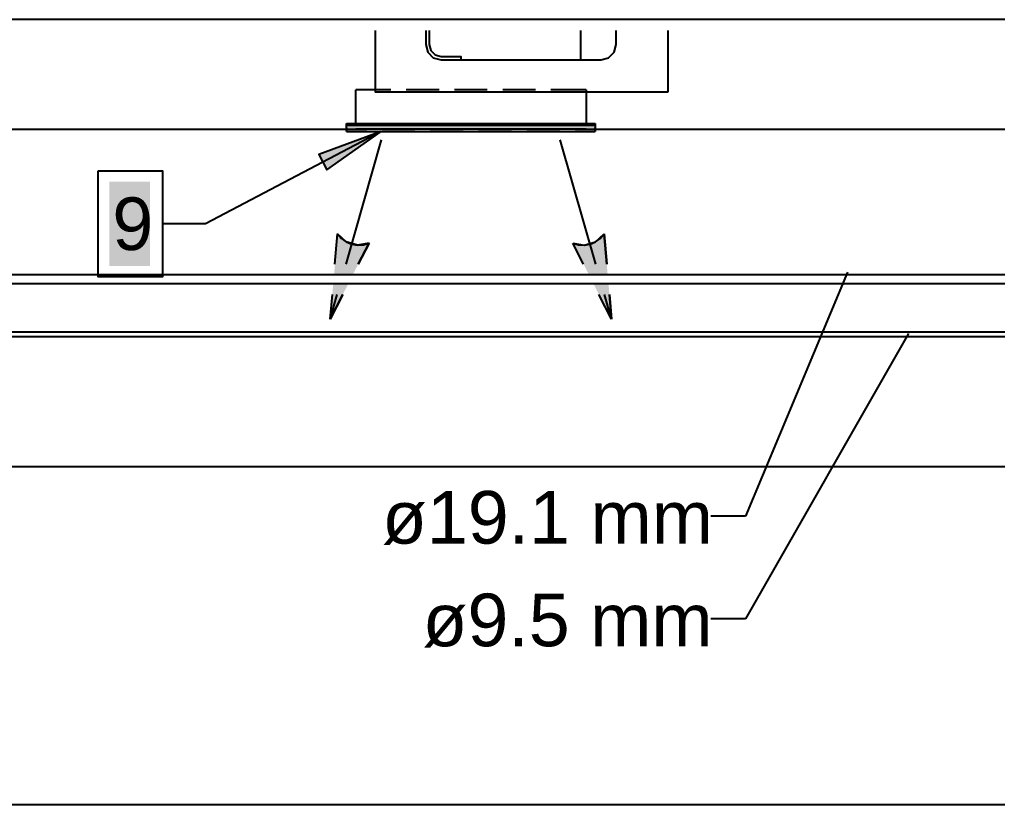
# Model space of a CAD drawing. Extents: x 25325 to 182345, y 3956 to 147305.
# Drawn here: x 91182.461 to 91184.216, y 73651.821 to 73653.229 of the extents above; entities that cross this region are included whole.
import ezdxf

# ---------------------------------------------------------------- set-up
doc = ezdxf.new("R2010")
doc.units = 0
doc.header["$MEASUREMENT"] = 0
doc.layers.add('CAT6A CEILING PORTS', color=5, linetype='CONTINUOUS')
doc.layers.add('CAT6A UNDERGROUND PORTS ROUTING', color=1, linetype='CONTINUOUS')
doc.styles.add('PDF Arial', font='arial.ttf')

# ---------------------------------------------------------------- blocks, each defined once
blk = doc.blocks.new('Sheet-Климатична и вентилационна система офис помещение етаж 4_1')
at = {"layer": 'CAT6A UNDERGROUND PORTS ROUTING', "transparency": 33554687}
for color, points in [(256, [(15.4976, 15.7441), (15.4976, 15.7477), (15.0512, 15.7477), (15.0512, 15.7441), (15.2402, 15.7441)]), (256, [(15.4976, 15.7332), (15.4976, 15.7441), (15.0512, 15.7441), (15.0512, 15.7332), (15.2402, 15.7332)]), (7, [(15.1133, 15.7334), (15.0015, 15.6922), (15.016, 15.6647)])]:
    blk.add_hatch(color=color, dxfattribs=at).paths.add_polyline_path(points)
at = {"layer": 'CAT6A UNDERGROUND PORTS ROUTING', "true_color": 0xffffff, "transparency": 33554687}
blk.add_hatch(color=7, dxfattribs=at).paths.add_polyline_path([(14.6254, 15.6432), (14.6983, 15.6432), (14.6983, 15.4921), (14.6254, 15.4921)])
at = {"layer": 'CAT6A UNDERGROUND PORTS ROUTING', "transparency": 33554687}
h = blk.add_hatch(color=256, dxfattribs=at)
h.paths.add_polyline_path([(15.0219, 15.3964), (15.0547, 15.4608), (15.0275, 15.4608), (15.025, 15.4326)])
h.paths.add_polyline_path([(15.0623, 15.4759), (15.0916, 15.5332), (15.0815, 15.5301), (15.0709, 15.5293), (15.0605, 15.5311), (15.0507, 15.5351), (15.0422, 15.5414), (15.0353, 15.5494), (15.0288, 15.4759), (15.0589, 15.4759)])
h = blk.add_hatch(color=256, dxfattribs=at)
h.paths.add_polyline_path([(15.5269, 15.3964), (15.5213, 15.4608), (15.4941, 15.4608), (15.5084, 15.4326)])
h.paths.add_polyline_path([(15.5199, 15.4759), (15.5135, 15.5494), (15.5066, 15.5414), (15.498, 15.5351), (15.4883, 15.5311), (15.4778, 15.5293), (15.4673, 15.5301), (15.4572, 15.5332), (15.4864, 15.4759), (15.5158, 15.4759)])
for points in [[(20.5831, 15.934), (12.5055, 15.934)], [(13.5494, 15.7371), (15.0512, 15.7371)], [(15.0512, 15.7371), (15.0874, 15.7371)], [(15.1149, 15.7371), (15.174, 15.7371)], [(15.2015, 15.7371), (15.2606, 15.7371)], [(15.2882, 15.7371), (15.3472, 15.7371)], [(15.3748, 15.7371), (15.4338, 15.7371)], [(15.4614, 15.7371), (15.4976, 15.7371)], [(15.4976, 15.7371), (16.2377, 15.7371)]]:
    blk.add_lwpolyline(points, dxfattribs=at)
at = {"layer": 'CAT6A UNDERGROUND PORTS ROUTING', "color": 253, "true_color": 0x9c9c9c, "transparency": 33554687}
for points in [[(15.1027, 15.9143), (15.1027, 15.8046), (15.6287, 15.8046)], [(15.1933, 15.9143), (15.1933, 15.889)], [(15.1996, 15.9143), (15.1996, 15.889)], [(15.472, 15.8615), (15.472, 15.9143)], [(15.535, 15.889), (15.535, 15.9143)], [(15.6287, 15.8046), (15.6287, 15.9143)], [(15.1933, 15.889), (15.197, 15.8753), (15.207, 15.8652), (15.2208, 15.8615)], [(15.1996, 15.889), (15.2024, 15.8784), (15.2102, 15.8706), (15.2208, 15.8678)], [(15.5074, 15.8615), (15.5212, 15.8652), (15.5313, 15.8753), (15.535, 15.889)], [(15.2208, 15.8678), (15.2563, 15.8678), (15.2563, 15.8615)], [(15.2208, 15.8615), (15.5074, 15.8615)]]:
    blk.add_lwpolyline(points, dxfattribs=at)
at = {"layer": 'CAT6A UNDERGROUND PORTS ROUTING', "color": 7, "transparency": 33554687}
for points in [[(15.0677, 15.7477), (15.0677, 15.808)], [(15.1307, 15.808), (15.0677, 15.808)], [(15.2173, 15.808), (15.1582, 15.808)], [(15.3039, 15.808), (15.2449, 15.808)], [(15.3905, 15.808), (15.3315, 15.808)], [(15.4811, 15.808), (15.4181, 15.808)], [(15.4811, 15.808), (15.4811, 15.7477)], [(15.0512, 15.7441), (15.0512, 15.7477)], [(15.0512, 15.7477), (15.0512, 15.743)], [(15.0512, 15.7477), (15.4976, 15.7477)], [(15.0512, 15.7332), (15.0512, 15.736), (15.0512, 15.7441)], [(15.4976, 15.7441), (15.0512, 15.7441)], [(15.4976, 15.743), (15.4976, 15.7477)], [(15.4976, 15.7477), (15.4976, 15.7441)], [(15.4976, 15.7441), (15.4976, 15.736), (15.4976, 15.7332)], [(15.1133, 15.7334), (14.7981, 15.5676)], [(15.1133, 15.7334), (15.0015, 15.6922), (15.016, 15.6647), (15.1133, 15.7334)], [(15.0512, 15.7398), (15.0512, 15.7371)], [(15.0512, 15.7371), (15.0512, 15.736), (15.0512, 15.7332)], [(15.0512, 15.7332), (15.4976, 15.7332)], [(15.4811, 15.7375), (15.0677, 15.7375)], [(15.4976, 15.7371), (15.4976, 15.7398)], [(15.4976, 15.7332), (15.4976, 15.736), (15.4976, 15.7371)], [(15.0503, 15.4955), (15.1141, 15.7181)], [(15.4985, 15.4955), (15.4346, 15.7181)], [(14.6057, 15.6628), (14.7207, 15.6628), (14.7207, 15.4723), (14.6057, 15.4723), (14.6057, 15.6628)], [(14.7981, 15.5676), (14.7207, 15.5676)], [(15.0305, 15.4955), (15.0353, 15.5494)], [(15.0305, 15.4955), (15.0353, 15.5494)], [(15.0353, 15.5494), (15.0422, 15.5414), (15.0507, 15.5351), (15.0605, 15.5311), (15.0709, 15.5293), (15.0815, 15.5301), (15.0916, 15.5332)], [(15.0916, 15.5332), (15.0709, 15.5293), (15.0507, 15.5351), (15.0353, 15.5494)], [(15.4572, 15.5332), (15.4673, 15.5301), (15.4778, 15.5293), (15.4883, 15.5311), (15.498, 15.5351), (15.5066, 15.5414), (15.5135, 15.5494)], [(15.4572, 15.5332), (15.4778, 15.5293), (15.498, 15.5351), (15.5135, 15.5494)], [(15.5135, 15.5494), (15.5182, 15.4955)], [(15.5182, 15.4955), (15.5135, 15.5494)], [(15.0916, 15.5332), (15.0724, 15.4955)], [(15.0724, 15.4955), (15.0916, 15.5332)], [(15.4764, 15.4955), (15.4572, 15.5332)], [(15.4764, 15.4955), (15.4572, 15.5332)], [(15.9502, 15.4807), (15.7674, 15.0433)], [(15.0447, 15.4411), (15.0219, 15.3964)], [(15.0219, 15.3964), (15.0258, 15.4411)], [(15.0219, 15.3964), (15.0347, 15.4411)], [(15.0219, 15.3964), (15.0447, 15.4411)], [(15.0219, 15.3964), (15.0258, 15.4411)], [(15.5269, 15.3964), (15.5041, 15.4411)], [(15.5269, 15.3964), (15.5041, 15.4411)], [(15.5269, 15.3964), (15.5141, 15.4411)], [(15.523, 15.4411), (15.5269, 15.3964)], [(15.5269, 15.3964), (15.523, 15.4411)], [(16.0599, 15.371), (15.7674, 14.8592)], [(15.7674, 15.0433), (15.7053, 15.0433)], [(15.7674, 14.8592), (15.7053, 14.8592)]]:
    blk.add_lwpolyline(points, dxfattribs=at)
at = {"layer": 'CAT6A UNDERGROUND PORTS ROUTING', "color": 6, "transparency": 33554687}
for points in [[(16.5927, 15.4759), (14.3216, 15.4759)], [(14.3216, 15.4608), (16.5927, 15.4608)], [(16.4694, 15.3731), (14.255, 15.3731)], [(14.255, 15.3656), (16.4694, 15.3656)]]:
    blk.add_lwpolyline(points, dxfattribs=at)
at = {"layer": 'CAT6A UNDERGROUND PORTS ROUTING', "color": 7, "char_height": 0.094445, "attachment_point": 7, "style": 'PDF Arial'}
for s, insert in [('\\W1.000870;9', (14.6309, 15.5192)), ('\\W1.000633;ø19.1 mm', (15.1148, 14.9914)), ('\\W1.000588;ø9.5 mm', (15.1876, 14.8073))]:
    blk.add_mtext(s, dxfattribs=dict(at, insert=insert))

msp = doc.modelspace()

# ---------------------------------------------------------------- linework, layer by layer
at = {"layer": 'CAT6A CEILING PORTS'}
msp.add_line((91178.3501, 73651.8214), (91186.4689, 73651.8214), dxfattribs=at)
at = {"layer": 'CAT6A UNDERGROUND PORTS ROUTING'}
msp.add_line((91186.8859, 73652.4268), (91172.0037, 73652.4268), dxfattribs=at)

# ---------------------------------------------------------------- block references
msp.add_blockref('Sheet-Климатична и вентилационна система офис помещение етаж 4_1', (91167.997, 73637.2953), dxfattribs=at)

doc.saveas('drawing.dxf')
